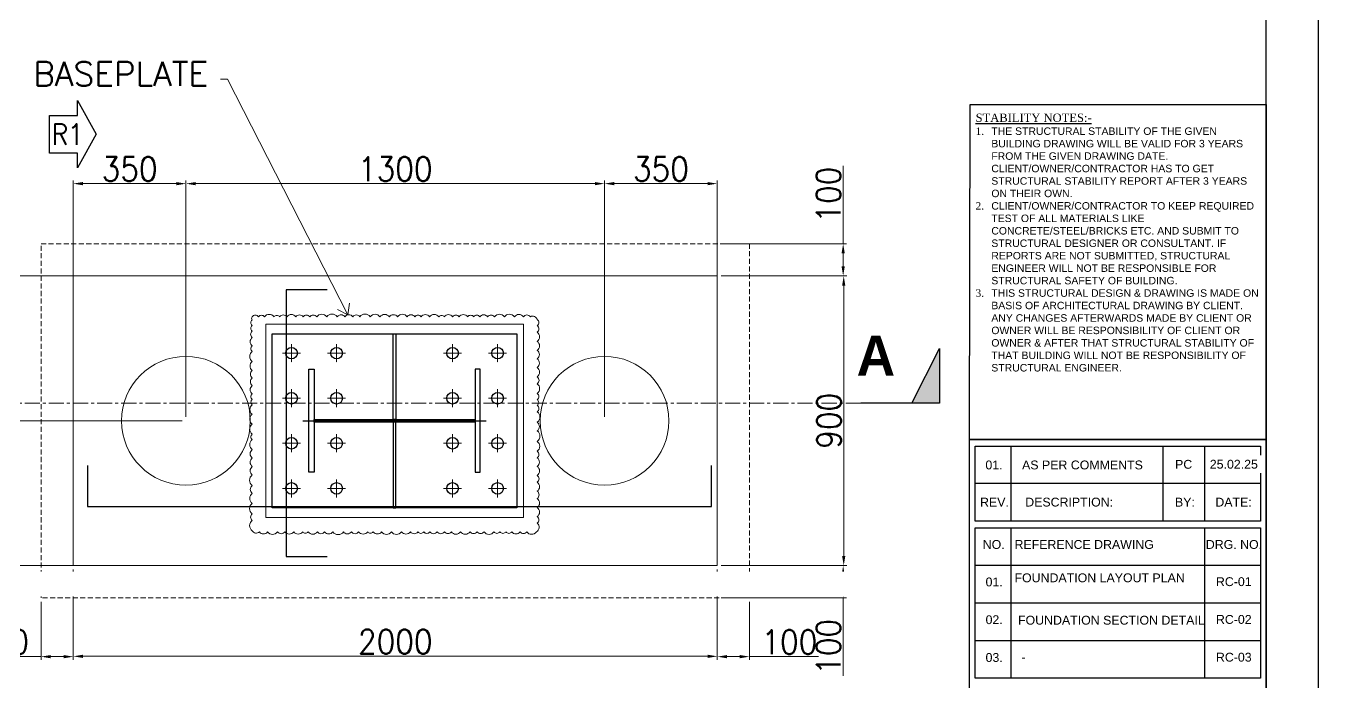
# Model space of a CAD drawing. Header units: millimetres. Extents: x 0 to 1124626, y -157535 to 82123.
# Drawn here: x 450154 to 466518, y -57533 to -49389 of the extents above; entities that cross this region are included whole.
import ezdxf
from ezdxf.enums import TextEntityAlignment as Align

# ---------------------------------------------------------------- set-up
doc = ezdxf.new("R2010")
doc.units = ezdxf.units.MM
doc.header["$MEASUREMENT"] = 0
for name, pattern in [('CENTER', [2, 1.25, -0.25, 0.25, -0.25]), ('CONTINOUS', [0]), ('DASHED', [0.75, 0.5, -0.25])]:
    doc.linetypes.add(name, pattern=pattern)
for name, color, linetype in [('3', 3, 'Continuous'), ('Grid', 44, 'Continuous'), ('STR TEX', 4, 'Continuous'), ('SUGGESTION', 7, 'Continuous'), ('T_BLOCK', 7, 'Continuous')]:
    doc.layers.add(name, color=color, linetype=linetype)
for name, color, linetype, lineweight in [('CN', 253, 'Continuous', 15), ('Dim', 6, 'Continuous', 13), ('FOOTING', 171, 'Continuous', 15), ('NOTE', 7, 'Continuous', 25), ('REVISION MARK', 251, 'CONTINOUS', 0), ('SHEET', 7, 'Continuous', 15), ('STEEL', 240, 'Continuous', 30), ('structure', 183, 'Continuous', 15), ('TEXT-4', 2, 'Continuous', 25), ('TITLE TEXT', 50, 'Continuous', 18)]:
    doc.layers.add(name, color=color, linetype=linetype, lineweight=lineweight)
doc.styles.add('111', font='bold.shx', dxfattribs={"width": 0.9, "height": 90})
doc.styles.add('Aerial', font='times.ttf')
doc.styles.add('JAINIL', font='times.ttf')
doc.styles.add('MtX_romans_shx', font='romans.shx')
doc.styles.add('ROMANS', font='romans.shx', dxfattribs={"oblique": 10, "height": 0.15})
doc.styles.add('style1', font='romans.shx', dxfattribs={"width": 0.9, "height": 300})
doc.styles.add('TEXT3', font='geniso.shx')
doc.dimstyles.new('Copy of 2.0 DIM-1', dxfattribs={"dimscale": 40, "dimtxt": 300, "dimasz": 3, "dimexe": 1, "dimexo": 1.2, "dimgap": 0.8, "dimtad": 1, "dimdec": 0, "dimlfac": 0.5, "dimzin": 1, "dimdsep": 46, "dimtxsty": 'style1', "dimcen": 2, "dimclrd": 8, "dimclre": 8, "dimclrt": 7, "dimadec": 0, "dimazin": 0, "dimtfac": 1, "dimtdec": 0, "dimtofl": 0, "dimtmove": 1, "dimatfit": 3, "dimfxl": 1, "dimtolj": 1, "dimtzin": 0, "dimlwd": 9, "dimlwe": 9, "dimarcsym": 1})
doc.dimstyles.new('Copy of DIM-1', dxfattribs={"dimscale": 40, "dimtxt": 125, "dimasz": 3, "dimexe": 1, "dimexo": 1.2, "dimgap": 0.8, "dimtad": 1, "dimdec": 0, "dimzin": 1, "dimdsep": 46, "dimtxsty": 'style1', "dimcen": 2, "dimclrd": 8, "dimclre": 8, "dimclrt": 7, "dimadec": 0, "dimazin": 0, "dimtfac": 1, "dimtdec": 0, "dimtofl": 0, "dimtmove": 1, "dimatfit": 3, "dimfxl": 1, "dimtolj": 1, "dimtzin": 0, "dimlwd": 9, "dimlwe": 9, "dimarcsym": 1})

# ---------------------------------------------------------------- blocks, each defined once
blk = doc.blocks.new('*D1110')
at = {"layer": 'DEFPOINTS', "color": 0, "ltscale": 20, "transparency": 16777216}
for p in [(459218, -52491), (459218, -56091), (460308, -56091)]:
    blk.add_point(p, dxfattribs=at)
at = {"layer": 'Dim', "color": 8, "lineweight": 9, "ltscale": 20, "transparency": 16777216}
for p, q in [((459266, -52491), (460348, -52491)), ((460308, -52611), (460308, -55971)), ((459266, -56091), (460348, -56091))]:
    blk.add_line(p, q, dxfattribs=at)
at = {"layer": 'Dim', "color": 8, "ltscale": 20, "transparency": 16777216}
for points in [[(460288, -52611), (460328, -52611), (460308, -52491)], [(460288, -55971), (460328, -55971), (460308, -56091)]]:
    blk.add_solid(points, dxfattribs=at)
at = {"layer": 'Dim', "color": 7, "ltscale": 20, "transparency": 16777216, "insert": (460126, -54291), "char_height": 300, "attachment_point": 5, "rotation": 90, "style": 'style1'}
blk.add_mtext('\\A1;900', dxfattribs=at)
blk = doc.blocks.new('*D1111')
at = {"layer": 'DEFPOINTS', "color": 0, "ltscale": 20, "transparency": 16777216}
for p in [(458737, -52091), (460301, -52091), (458737, -52491)]:
    blk.add_point(p, dxfattribs=at)
at = {"layer": 'Dim', "color": 8, "lineweight": 9, "ltscale": 20, "transparency": 16777216}
for p, q in [((460301, -51122), (460301, -52091)), ((458785, -52091), (460341, -52091)), ((460301, -52371), (460301, -52211)), ((458785, -52491), (460341, -52491))]:
    blk.add_line(p, q, dxfattribs=at)
at = {"layer": 'Dim', "color": 8, "ltscale": 20, "transparency": 16777216}
for points in [[(460281, -52211), (460321, -52211), (460301, -52091)], [(460281, -52371), (460321, -52371), (460301, -52491)]]:
    blk.add_solid(points, dxfattribs=at)
at = {"layer": 'Dim', "color": 7, "ltscale": 20, "transparency": 16777216, "insert": (460119, -51481), "char_height": 300, "attachment_point": 5, "rotation": 90, "style": 'style1'}
blk.add_mtext('\\A1;100', dxfattribs=at)
blk = doc.blocks.new('*D1112')
at = {"layer": 'DEFPOINTS', "color": 0, "ltscale": 20, "transparency": 16777216}
for p in [(458737, -56091), (458737, -56491), (460301, -56491)]:
    blk.add_point(p, dxfattribs=at)
at = {"layer": 'Dim', "color": 8, "lineweight": 9, "ltscale": 20, "transparency": 16777216}
for p, q in [((458785, -56091), (460341, -56091)), ((460301, -56211), (460301, -56371)), ((458785, -56491), (460341, -56491)), ((460301, -57460), (460301, -56491))]:
    blk.add_line(p, q, dxfattribs=at)
at = {"layer": 'Dim', "color": 8, "ltscale": 20, "transparency": 16777216}
for points in [[(460281, -56211), (460321, -56211), (460301, -56091)], [(460281, -56371), (460321, -56371), (460301, -56491)]]:
    blk.add_solid(points, dxfattribs=at)
at = {"layer": 'Dim', "color": 7, "ltscale": 20, "transparency": 16777216, "insert": (460119, -57100), "char_height": 300, "attachment_point": 5, "rotation": 90, "style": 'style1'}
blk.add_mtext('\\A1;100', dxfattribs=at)
blk = doc.blocks.new('SECTION MARK block')
at = {"layer": 'SUGGESTION', "lineweight": 30}
blk.add_hatch(color=256, dxfattribs=at).paths.add_polyline_path([(-249.4, -236.7), (-249.4, 103.6), (-78.4, -236.7)])
blk.add_lwpolyline([(-78.4, -236.8), (-249.4, 103.5), (-249.4, -236.8), (238.1, -236.8)], dxfattribs=at)
at = {"layer": 'TEXT-4', "lineweight": 18, "style": '111'}
blk.add_text('A', height=247.4, dxfattribs=at).set_placement((25.7, -65.9))
blk = doc.blocks.new('*D1113')
at = {"layer": 'DEFPOINTS', "color": 0, "ltscale": 20, "transparency": 16777216}
for p in [(450737, -56091), (458737, -56091), (450737, -57218)]:
    blk.add_point(p, dxfattribs=at)
at = {"layer": 'Dim', "color": 8, "lineweight": 9, "ltscale": 20, "transparency": 16777216}
for p, q in [((450737, -56139), (450737, -57258)), ((458737, -56139), (458737, -57258)), ((458617, -57218), (450857, -57218))]:
    blk.add_line(p, q, dxfattribs=at)
at = {"layer": 'Dim', "color": 8, "ltscale": 20, "transparency": 16777216}
for points in [[(450857, -57198), (450857, -57238), (450737, -57218)], [(458617, -57198), (458617, -57238), (458737, -57218)]]:
    blk.add_solid(points, dxfattribs=at)
at = {"layer": 'Dim', "color": 7, "ltscale": 20, "transparency": 16777216, "insert": (454737, -57036), "char_height": 300, "attachment_point": 5, "style": 'style1'}
blk.add_mtext('\\A1;2000', dxfattribs=at)
blk = doc.blocks.new('*D1114')
at = {"layer": 'DEFPOINTS', "color": 0, "ltscale": 20, "transparency": 16777216}
for p in [(458737, -56491), (459137, -56491), (459137, -57222)]:
    blk.add_point(p, dxfattribs=at)
at = {"layer": 'Dim', "color": 8, "lineweight": 9, "ltscale": 20, "transparency": 16777216}
for p, q in [((458737, -56539), (458737, -57262)), ((459137, -56539), (459137, -57262)), ((458857, -57222), (459017, -57222)), ((459993, -57222), (459137, -57222))]:
    blk.add_line(p, q, dxfattribs=at)
at = {"layer": 'Dim', "color": 8, "ltscale": 20, "transparency": 16777216}
for points in [[(458857, -57202), (458857, -57242), (458737, -57222)], [(459017, -57202), (459017, -57242), (459137, -57222)]]:
    blk.add_solid(points, dxfattribs=at)
at = {"layer": 'Dim', "color": 7, "ltscale": 20, "transparency": 16777216, "insert": (459633, -57040), "char_height": 300, "attachment_point": 5, "style": 'style1'}
blk.add_mtext('\\A1;100', dxfattribs=at)
blk = doc.blocks.new('*D1115')
at = {"layer": 'DEFPOINTS', "color": 0, "ltscale": 20, "transparency": 16777216}
for p in [(450337, -56491), (450737, -56491), (450337, -57222)]:
    blk.add_point(p, dxfattribs=at)
at = {"layer": 'Dim', "color": 8, "lineweight": 9, "ltscale": 20, "transparency": 16777216}
for p, q in [((450337, -56539), (450337, -57262)), ((450737, -56539), (450737, -57262)), ((449480, -57222), (450337, -57222)), ((450617, -57222), (450457, -57222))]:
    blk.add_line(p, q, dxfattribs=at)
at = {"layer": 'Dim', "color": 8, "ltscale": 20, "transparency": 16777216}
for points in [[(450457, -57202), (450457, -57242), (450337, -57222)], [(450617, -57202), (450617, -57242), (450737, -57222)]]:
    blk.add_solid(points, dxfattribs=at)
at = {"layer": 'Dim', "color": 7, "ltscale": 20, "transparency": 16777216, "insert": (449840, -57040), "char_height": 300, "attachment_point": 5, "style": 'style1'}
blk.add_mtext('\\A1;100', dxfattribs=at)
blk = doc.blocks.new('*D1116')
at = {"layer": 'DEFPOINTS', "color": 0, "ltscale": 20, "transparency": 16777216}
for p in [(450737, -51344), (450737, -54291), (452137, -54291)]:
    blk.add_point(p, dxfattribs=at)
at = {"layer": 'Dim', "color": 8, "lineweight": 9, "ltscale": 20, "transparency": 16777216}
for p, q in [((450737, -54243), (450737, -51304)), ((452017, -51344), (450857, -51344)), ((452137, -54243), (452137, -51304))]:
    blk.add_line(p, q, dxfattribs=at)
at = {"layer": 'Dim', "color": 8, "ltscale": 20, "transparency": 16777216}
for points in [[(450857, -51324), (450857, -51364), (450737, -51344)], [(452017, -51324), (452017, -51364), (452137, -51344)]]:
    blk.add_solid(points, dxfattribs=at)
at = {"layer": 'Dim', "color": 7, "ltscale": 20, "transparency": 16777216, "insert": (451437, -51162), "char_height": 300, "attachment_point": 5, "style": 'style1'}
blk.add_mtext('\\A1;350', dxfattribs=at)
blk = doc.blocks.new('*D1117')
at = {"layer": 'DEFPOINTS', "color": 0, "ltscale": 20, "transparency": 16777216}
for p in [(457337, -51344), (452137, -54291), (457337, -54291)]:
    blk.add_point(p, dxfattribs=at)
at = {"layer": 'Dim', "color": 8, "lineweight": 9, "ltscale": 20, "transparency": 16777216}
for p, q in [((452137, -54243), (452137, -51304)), ((452257, -51344), (457217, -51344)), ((457337, -54243), (457337, -51304))]:
    blk.add_line(p, q, dxfattribs=at)
at = {"layer": 'Dim', "color": 8, "ltscale": 20, "transparency": 16777216}
for points in [[(452257, -51324), (452257, -51364), (452137, -51344)], [(457217, -51324), (457217, -51364), (457337, -51344)]]:
    blk.add_solid(points, dxfattribs=at)
at = {"layer": 'Dim', "color": 7, "ltscale": 20, "transparency": 16777216, "insert": (454737, -51162), "char_height": 300, "attachment_point": 5, "style": 'style1'}
blk.add_mtext('\\A1;1300', dxfattribs=at)
blk = doc.blocks.new('*D1118')
at = {"layer": 'DEFPOINTS', "color": 0, "ltscale": 20, "transparency": 16777216}
for p in [(452137, -54291), (449731, -56091), (452137, -56091)]:
    blk.add_point(p, dxfattribs=at)
at = {"layer": 'Dim', "color": 8, "lineweight": 9, "ltscale": 20, "transparency": 16777216}
for p, q in [((452089, -54291), (449691, -54291)), ((449731, -54411), (449731, -55971)), ((452089, -56091), (449691, -56091))]:
    blk.add_line(p, q, dxfattribs=at)
at = {"layer": 'Dim', "color": 8, "ltscale": 20, "transparency": 16777216}
for points in [[(449711, -54411), (449751, -54411), (449731, -54291)], [(449711, -55971), (449751, -55971), (449731, -56091)]]:
    blk.add_solid(points, dxfattribs=at)
at = {"layer": 'Dim', "color": 7, "ltscale": 20, "transparency": 16777216, "insert": (449549, -55191), "char_height": 300, "attachment_point": 5, "rotation": 90, "style": 'style1'}
blk.add_mtext('\\A1;450', dxfattribs=at)
blk = doc.blocks.new('*D1144')
at = {"layer": 'DEFPOINTS', "color": 0, "ltscale": 20, "transparency": 16777216}
for p in [(449731, -52491), (452137, -52491, 0), (452137, -54291, 0)]:
    blk.add_point(p, dxfattribs=at)
at = {"layer": 'Dim', "color": 8, "lineweight": 9, "ltscale": 20, "transparency": 16777216}
for p, q in [((452089, -52491), (449691, -52491)), ((449731, -54171), (449731, -52611)), ((452089, -54291), (449691, -54291))]:
    blk.add_line(p, q, dxfattribs=at)
at = {"layer": 'Dim', "color": 8, "ltscale": 20, "transparency": 16777216}
for points in [[(449711, -52611), (449751, -52611), (449731, -52491)], [(449711, -54171), (449751, -54171), (449731, -54291)]]:
    blk.add_solid(points, dxfattribs=at)
at = {"layer": 'Dim', "color": 7, "ltscale": 20, "transparency": 16777216, "insert": (449549, -53391), "char_height": 300, "attachment_point": 5, "rotation": 90, "style": 'style1'}
blk.add_mtext('\\A1;450', dxfattribs=at)
blk = doc.blocks.new('*D1145')
at = {"layer": 'DEFPOINTS', "color": 0, "ltscale": 20, "transparency": 16777216}
for p in [(458737, -51344), (457337, -54291), (458737, -54291)]:
    blk.add_point(p, dxfattribs=at)
at = {"layer": 'Dim', "color": 8, "lineweight": 9, "ltscale": 20, "transparency": 16777216}
for p, q in [((457337, -54243), (457337, -51304)), ((457457, -51344), (458617, -51344)), ((458737, -54243), (458737, -51304))]:
    blk.add_line(p, q, dxfattribs=at)
at = {"layer": 'Dim', "color": 8, "ltscale": 20, "transparency": 16777216}
for points in [[(457457, -51324), (457457, -51364), (457337, -51344)], [(458617, -51324), (458617, -51364), (458737, -51344)]]:
    blk.add_solid(points, dxfattribs=at)
at = {"layer": 'Dim', "color": 7, "ltscale": 20, "transparency": 16777216, "insert": (458037, -51162), "char_height": 300, "attachment_point": 5, "style": 'style1'}
blk.add_mtext('\\A1;350', dxfattribs=at)
blk = doc.blocks.new('A$C3ec6fb8c')
at = {"color": 1, "linetype": 'CENTER'}
blk.add_line((0, 285), (0, -285), dxfattribs=at)
at = {"color": 4, "linetype": 'CONTINOUS'}
blk.add_lwpolyline([(-4, 250), (4, 250), (4, -250), (-4, -250)], close=True, dxfattribs=at)
at = {"color": 6, "linetype": 'CONTINOUS'}
for points in [[(-4, 4), (-270, 4), (-270, -4), (-4, -4)], [(4, 4), (270, 4), (270, -4), (4, -4)]]:
    blk.add_lwpolyline(points, close=True, dxfattribs=at)
at = {"layer": '3', "color": 2, "linetype": 'CONTINOUS', "ltscale": 2500}
blk.add_lwpolyline([(-270, 380), (270, 380), (270, -380), (-270, -380)], close=True, dxfattribs=at)
at = {"layer": '3', "color": 4, "linetype": 'CONTINOUS', "ltscale": 2500}
for points in [[(-160, 266), (160, 266), (160, 250), (-160, 250)], [(-160, -266), (160, -266), (160, -250), (-160, -250)]]:
    blk.add_lwpolyline(points, close=True, dxfattribs=at)
at = {"layer": '3', "color": 3, "linetype": 'CONTINOUS', "ltscale": 2500}
for centre in [(-210, 320), (-70, 320), (70, 320), (210, 320), (-210, 180), (-70, 180), (70, 180), (210, 180), (-210, -180), (-70, -180), (70, -180), (210, -180), (-210, -320), (-70, -320), (70, -320), (210, -320)]:
    blk.add_circle(centre, 18, dxfattribs=at)
at = {"layer": 'REVISION MARK', "color": 1, "linetype": 'CENTER'}
for p, q in [((-210, 347.9), (-210, 292.1)), ((-70, 347.9), (-70, 292.1)), ((70, 347.9), (70, 292.1)), ((210, 347.9), (210, 292.1)), ((-182.1, 320), (-237.9, 320)), ((-42.1, 320), (-97.9, 320)), ((97.9, 320), (42.1, 320)), ((237.9, 320), (182.1, 320)), ((-210, 152.1), (-210, 207.9)), ((-70, 152.1), (-70, 207.9)), ((70, 152.1), (70, 207.9)), ((210, 152.1), (210, 207.9)), ((-182.1, 180), (-237.9, 180)), ((-42.1, 180), (-97.9, 180)), ((97.9, 180), (42.1, 180)), ((237.9, 180), (182.1, 180)), ((-210, -152.1), (-210, -207.9)), ((-70, -152.1), (-70, -207.9)), ((70, -152.1), (70, -207.9)), ((210, -152.1), (210, -207.9)), ((-182.1, -180), (-237.9, -180)), ((-42.1, -180), (-97.9, -180)), ((97.9, -180), (42.1, -180)), ((237.9, -180), (182.1, -180)), ((-182.1, -320), (-237.9, -320)), ((-210, -347.9), (-210, -292.1)), ((-42.1, -320), (-97.9, -320)), ((-70, -347.9), (-70, -292.1)), ((97.9, -320), (42.1, -320)), ((70, -347.9), (70, -292.1)), ((237.9, -320), (182.1, -320)), ((210, -347.9), (210, -292.1))]:
    blk.add_line(p, q, dxfattribs=at)
blk = doc.blocks.new('*U1176')
at = {"color": 0, "linetype": 'ByBlock', "lineweight": -2}
blk.add_lwpolyline([(0, 1.78), (2.67, 1.78), (2.67, 3.19), (4.43, 0), (2.67, -3.19), (2.67, -1.78), (0, -1.78), (0, 1.78)], dxfattribs=at)
at = {"color": 0, "linetype": 'ByBlock', "lineweight": -2, "style": 'ROMANS', "width": 0.85, "flags": 8}
blk.add_attdef('REVISIONMARK', text='', height=2, dxfattribs=at).set_placement((1.72, 0), align=Align.MIDDLE_CENTER)

msp = doc.modelspace()

# ---------------------------------------------------------------- linework, layer by layer
at = {"lineweight": 25}
for p, q in [((462382.3152, -54605.6037, 0), (462382.3152, -55537.1172, 0)), ((464274.0723, -54605.6037, 0), (464274.0723, -55537.1172, 0)), ((464791.4583, -54605.6037, 0), (464791.4583, -55537.1172, 0)), ((461941.8661, -55067.8735, 0), (465485.5695, -55067.8735, 0)), ((461941.8661, -57021.6539, 0), (465485.5695, -57021.6539, 0))]:
    msp.add_line(p, q, dxfattribs=at)
at = {"lineweight": 25, "elevation": 0}
for points in [[(465555.433, -54521.8243), (461872.0026, -54521.8243), (461877.5871, -50359.3847), (465555.433, -50359.3847)], [(461941.8661, -54605.6037), (465485.5695, -54605.6037), (465485.5695, -55537.1172), (461941.8661, -55537.1172)]]:
    msp.add_lwpolyline(points, close=True, dxfattribs=at)
at = {"layer": 'CN', "linetype": 'CENTER', "ltscale": 150}
msp.add_line((460521.0752, -54071.2722, 0), (448869.7288, -54071.2722, 0), dxfattribs=at)
at = {"layer": 'FOOTING', "linetype": 'DASHED', "ltscale": 125, "elevation": 0}
msp.add_lwpolyline([(459136.6117, -56490.5715), (450336.6117, -56490.5715), (450336.6117, -52091), (459136.6117, -52091)], close=True, dxfattribs=at)
at = {"layer": 'FOOTING', "ltscale": 20, "elevation": 0}
msp.add_lwpolyline([(458736.6117, -56090.5715), (450736.6117, -56090.5715), (450736.6117, -52491), (458736.6117, -52491)], close=True, dxfattribs=at)
at = {"layer": 'STEEL', "ltscale": 20, "elevation": 0}
for points in [[(453892.1925, -52664.3538), (453381.3784, -52664.3538), (453381.3784, -55976.7226), (453892.1925, -55976.7226)], [(450913.8395, -54847.2717), (450913.8395, -55358.0858), (458663.8071, -55358.0858), (458663.8071, -54847.2717)]]:
    msp.add_lwpolyline(points, dxfattribs=at)
at = {"layer": 'structure', "color": 1}
msp.add_lwpolyline([(452960.5, -52998, -0.5), (453038.2184, -52998, -0.5), (453111.3754, -52998, -0.5), (453231.0303, -52998, -0.5), (453300.4864, -52998, -0.5), (453389.4702, -52998, -0.5), (453502.6186, -52998, -0.5), (453593.0409, -52998, -0.5), (453674.9729, -52998, -0.5), (453761.1775, -52998, -0.5), (453885.1071, -52998, -0.5), (454016.7415, -52998, -0.5), (454111.8189, -52998, -0.5), (454209.3276, -52998, -0.5), (454297.2534, -52998, -0.5), (454426.0924, -52998, -0.5), (454546.4595, -52998, -0.5), (454663.8723, -52998, -0.5), (454765.3321, -52998, -0.5), (454885.5364, -52998, -0.5), (454980.8253, -52998, -0.5), (455058.3057, -52998, -0.5), (455162.6688, -52998, -0.5), (455278.6168, -52998, -0.5), (455345.314, -52998, -0.5), (455449.962, -52998, -0.5), (455530.0222, -52998, -0.5), (455636.4809, -52998, -0.5), (455711.2716, -52998, -0.5), (455788.8395, -52998, -0.5), (455883.6686, -52998, -0.5), (455969.8265, -52998, -0.5), (456093.0012, -52998, -0.5), (456217.7771, -52998, -0.5), (456329.4566, -52998, -0.5), (456416.3428, -52998, -0.5), (456501, -53033.7566, -0.5), (456501, -53108.7935, -0.5), (456501, -53189.7143, -0.5), (456501, -53304.2279, -0.5), (456501, -53416.0314, -0.5), (456501, -53519.7293, -0.5), (456501, -53629.2378, -0.5), (456501, -53745.1654, -0.5), (456501, -53831.9702, -0.5), (456501, -53950.6771, -0.5), (456501, -54028.5807, -0.5), (456501, -54098.6532, -0.5), (456501, -54179.5232, -0.5), (456501, -54309.6663, -0.5), (456501, -54416.2329, -0.5), (456501, -54546.4269, -0.5), (456501, -54670.1957, -0.5), (456501, -54750.4492, -0.5), (456501, -54857.9049, -0.5), (456501, -54968.8722, -0.5), (456501, -55055.325, -0.5), (456501, -55166.4735, -0.5), (456501, -55255.7808, -0.5), (456501, -55370.1275, -0.5), (456501, -55482.0735, -0.5), (456501, -55562.5935, -0.5), (456491.1284, -55671.5, -0.5), (456370.0086, -55671.5, -0.5), (456287.751, -55671.5, -0.5), (456185.2333, -55671.5, -0.5), (456112.3734, -55671.5, -0.5), (456037.0456, -55671.5, -0.5), (455963.559, -55671.5, -0.5), (455839.4158, -55671.5, -0.5), (455754.7453, -55671.5, -0.5), (455666.1256, -55671.5, -0.5), (455548.3242, -55671.5, -0.5), (455434.0263, -55671.5, -0.5), (455349.3801, -55671.5, -0.5), (455257.8083, -55671.5, -0.5), (455166.739, -55671.5, -0.5), (455090.8802, -55671.5, -0.5), (455018.238, -55671.5, -0.5), (454925.7751, -55671.5, -0.5), (454814.1933, -55671.5, -0.5), (454689.6167, -55671.5, -0.5), (454566.6658, -55671.5, -0.5), (454462.7828, -55671.5, -0.5), (454394.2199, -55671.5, -0.5), (454282.4083, -55671.5, -0.5), (454191.4102, -55671.5, -0.5), (454093.8303, -55671.5, -0.5), (453961.2274, -55671.5, -0.5), (453859.6109, -55671.5, -0.5), (453769.0829, -55671.5, -0.5), (453654.4147, -55671.5, -0.5), (453587.6931, -55671.5, -0.5), (453475.1917, -55671.5, -0.5), (453365.2599, -55671.5, -0.5), (453273.6881, -55671.5, -0.5), (453150.1533, -55671.5, -0.5), (453049.1553, -55671.5, -0.5), (452960.5, -55656.9519, -0.5), (452960.5, -55528.1332, -0.5), (452960.5, -55447.6173, -0.5), (452960.5, -55316.8353, -0.5), (452960.5, -55192.5537, -0.5), (452960.5, -55096.1356, -0.5), (452960.5, -54963.905, -0.5), (452960.5, -54859.491, -0.5), (452960.5, -54752.7108, -0.5), (452960.5, -54649.7922, -0.5), (452960.5, -54524.9776, -0.5), (452960.5, -54456.8379, -0.5), (452960.5, -54332.2024, -0.5), (452960.5, -54210.3298, -0.5), (452960.5, -54092.0848, -0.5), (452960.5, -54025.2798, -0.5), (452960.5, -53956.2978, -0.5), (452960.5, -53853.4829, -0.5), (452960.5, -53758.4259, -0.5), (452960.5, -53665.7534, -0.5), (452960.5, -53555.667, -0.5), (452960.5, -53428.4964, -0.5), (452960.5, -53360.8348, -0.5), (452960.5, -53255.664, -0.5), (452960.5, -53175.9578, -0.5), (452960.5, -53106.4753, -0.5), (452960.5, -53036.8666, -0.5)], format="xyb", close=True, dxfattribs=at)
at = {"layer": 'structure', "ltscale": 20, "elevation": 0}
msp.add_lwpolyline([(453128.6117, -55490.7857), (453128.6117, -53090.7857), (456328.6117, -53090.7857), (456328.6117, -55490.7857)], close=True, dxfattribs=at)
at = {"layer": 'structure', "ltscale": 20}
for centre in [(452136.6117, -54290.7857, 0), (457336.6117, -54290.7857, 0)]:
    msp.add_circle(centre, 800, dxfattribs=at)

# ---------------------------------------------------------------- block references
at = {"layer": 'Dim', "xscale": -2, "yscale": 2, "zscale": 2, "rotation": 359.9999999999958}
msp.add_blockref('SECTION MARK block', (460997.2133, -53597.6711, 0), dxfattribs=at)
at = {"layer": 'NOTE', "xscale": 4, "yscale": 4, "zscale": 4, "rotation": 90}
msp.add_blockref('A$C3ec6fb8c', (454728.6117, -54290.7857, 0), dxfattribs=at)
at = {"layer": 'T_BLOCK', "color": 1, "ltscale": 100}
ref = msp.add_blockref('*U1176', (450441.5515, -50730.6415), dxfattribs=dict(at, xscale=130.9783949833111, yscale=130.9783949833111, zscale=130.9783949833111))
ref.add_attrib('REVISIONMARK', 'R1', dxfattribs={"layer": '0', "color": 0, "linetype": 'ByBlock', "lineweight": -2, "height": 261.95679, "style": 'ROMANS', "width": 0.85}).set_placement((450667.4273, -50730.6415), align=Align.MIDDLE_CENTER)

# ---------------------------------------------------------------- texts
at = {"layer": 'Grid', "color": 7, "lineweight": 25, "insert": (461946.6505, -50473.3425, 0), "char_height": 92.8302573, "attachment_point": 1, "style": 'Aerial'}
msp.add_mtext_dynamic_manual_height_columns('{\\H1.111111x;\\L\\C71;\\A1;STABILITY NOTES:-\\P\\pxi-2.101796,l2.101796,t2.101796;\\H0.9x;\\l\\C7;1.^I\\fArial|b0|i0|c0|p34;THE STRUCTURAL STABILITY OF THE GIVEN BUILDING DRAWING WILL BE VALID FOR 3 YEARS FROM THE GIVEN DRAWING DATE. CLIENT/OWNER/CONTRACTOR HAS TO GET STRUCTURAL STABILITY REPORT AFTER 3 YEARS ON THEIR OWN.\\P\\fTimes New Roman|b0|i0|c0|p18;2.^I\\fArial|b0|i0|c0|p34;CLIENT/OWNER/CONTRACTOR TO KEEP REQUIRED TEST OF ALL MATERIALS LIKE CONCRETE/STEEL/BRICKS ETC. AND SUBMIT TO STRUCTURAL DESIGNER OR CONSULTANT. IF REPORTS ARE NOT SUBMITTED, STRUCTURAL ENGINEER WILL NOT BE RESPONSIBLE FOR STRUCTURAL SAFETY OF BUILDING.\\P\\fTimes New Roman|b0|i0|c0|p18;3.^I\\fArial|b0|i0|c0|p34;THIS STRUCTURAL DESIGN & DRAWING IS MADE ON BASIS OF ARCHITECTURAL DRAWING BY CLIENT. ANY CHANGES AFTERWARDS MADE BY CLIENT OR OWNER WILL BE RESPONSIBILITY OF CLIENT OR OWNER & AFTER THAT STRUCTURAL STABILITY OF THAT BUILDING WILL NOT BE RESPONSIBILITY OF STRUCTURAL ENGINEER.}', width=3509.990738, gutter_width=337.7335, heights=[31230.1741], dxfattribs=at)
at = {"layer": 'STR TEX', "color": 6, "lineweight": 25, "char_height": 109.866793, "attachment_point": 4, "style": 'JAINIL'}
for s, insert in [('\\pxql;{\\farial|b0|i0|c0|p0;\\C31;REV.}', (462001.5603, -55302.0041, 0)), ('\\pxql;{\\farial|b0|i0|c0|p0;\\C31;DESCRIPTION:}', (462562.8752, -55302.0041, 0)), ('\\pxql;{\\farial|b0|i0|c0|p0;\\C31;BY:}', (464423.167, -55302.0041, 0)), ('\\pxql;{\\farial|b0|i0|c0|p0;\\C31;DATE:}', (464924.6296, -55302.0041, 0)), ('\\pxql;{\\farial|b0|i0|c0|p0;\\C31;NO.}', (462034.8398, -55828.5604, 0)), ('\\pxql;{\\farial|b0|i0|c0|p0;\\C31;REFERENCE DRAWING}', (462429.757, -55828.5604, 0)), ('\\pxql;{\\farial|b0|i0|c0|p0;\\C31;DRG. NO.}', (464806.1608, -55828.5604, 0)), ('\\pxql;{\\farial|b0|i0|c0|p0;\\C22;02.}', (462070.1957, -56763.5609, 0)), ('\\pxql;{\\farial|b0|i0|c0|p0;\\C22;FOUNDATION SECTION DETAIL}', (462473.3373, -56769.7905, 0)), ('\\pxql;{\\farial|b0|i0|c0|p0;\\C22;RC-02}', (464931.8835, -56760.0739, 0)), ('\\pxql;{\\farial|b0|i0|c0|p0;\\C22;03.}', (462070.1957, -57232.8047, 0)), ('\\pxql;{\\farial|b0|i0|c0|p0;\\C22;  -}', (462429.757, -57229.3177, 0)), ('\\pxql;{\\farial|b0|i0|c0|p0;\\C22;RC-03}', (464931.8835, -57229.3177, 0))]:
    msp.add_mtext(s, dxfattribs=dict(at, insert=insert))

# ---------------------------------------------------------------- dimensions: what is measured, and where the dimension line sits
at = {"layer": 'Dim', "ltscale": 20}
for base, p1, p2, picture, middle in [((450736.6117, -51344.483, 0), (452136.6117, -54290.7857, 0), (450736.6117, -54290.7857, 0), '*D1116', (451436.6117, -51162.483, 0)), ((457336.6117, -51344.483, 0), (452136.6117, -54290.7857, 0), (457336.6117, -54290.7857, 0), '*D1117', (454736.6117, -51162.483, 0)), ((450736.6117, -57217.898, 0), (458736.6117, -56090.5715, 0), (450736.6117, -56090.5715, 0), '*D1113', (454736.6117, -57035.898, 0))]:
    dim = msp.add_linear_dim(base=base, p1=p1, p2=p2, dimstyle='Copy of 2.0 DIM-1', override={"dimlfac": 0.25}, dxfattribs=at)
    dim.commit()
    dim.dimension.update_dxf_attribs({"geometry": picture, "text_midpoint": middle})
for base, p1, p2, angle, picture, middle in [((458736.6117, -51344.483, 0), (457336.6117, -54290.7857, 0), (458736.6117, -54290.7857, 0), 180, '*D1145', (458036.6117, -51162.483, 0)), ((449730.6605, -52491), (452136.6117, -54290.7857, 0), (452136.6117, -52491, 0), 90, '*D1144', (449548.6605, -53390.8929)), ((460308.3652, -56090.5715, 0), (459217.9241, -52491, 0), (459217.9241, -56090.5715, 0), 270, '*D1110', (460126.3652, -54290.7857, 0)), ((449730.6605, -56090.5715, 0), (452136.6117, -54290.7857, 0), (452136.6117, -56090.5715, 0), 90, '*D1118', (449548.6605, -55190.6786, 0))]:
    dim = msp.add_linear_dim(base=base, p1=p1, p2=p2, angle=angle, dimstyle='Copy of 2.0 DIM-1', override={"dimlfac": 0.25}, dxfattribs=at)
    dim.commit()
    dim.dimension.update_dxf_attribs({"geometry": picture, "text_midpoint": middle})
for base, p1, p2, angle, picture, middle in [((460301.4258, -52091, 0), (458736.6117, -52491, 0), (458736.6117, -52091, 0), 270, '*D1111', (460345.2556, -51481.4817, 0)), ((460301.4258, -56490.5715, 0), (458736.6117, -56090.5715, 0), (458736.6117, -56490.5715, 0), 90, '*D1112', (460332.2683, -57100.0898, 0)), ((450336.6117, -57222.0972, 0), (450736.6117, -56490.5715, 0), (450336.6117, -56490.5715, 0), 180, '*D1115', (449839.7696, -57128.8436, 0))]:
    dim = msp.add_linear_dim(base=base, p1=p1, p2=p2, angle=angle, dimstyle='Copy of 2.0 DIM-1', override={"dimlfac": 0.25}, dxfattribs=at)
    dim.commit()
    dim.dimension.update_dxf_attribs({"geometry": picture, "text_midpoint": middle, "dimtype": 160})
dim = msp.add_linear_dim(base=(459136.6117, -57222.0972, 0), p1=(458736.6117, -56490.5715, 0), p2=(459136.6117, -56490.5715, 0), dimstyle='Copy of 2.0 DIM-1', override={"dimlfac": 0.25}, dxfattribs=at)
dim.commit()
dim.dimension.update_dxf_attribs({"geometry": '*D1114', "text_midpoint": (459633.4537, -57128.8436, 0), "dimtype": 160})

# ---------------------------------------------------------------- leaders
msp.add_leader([(454147.5324, -52975.0345, 0), (452654.5465, -50045.8356, 0), (452506.4062, -50045.8356, 0)], dimstyle='Copy of DIM-1', override={"dimtad": 0, "dimldrblk": 'Open90'}, dxfattribs=at)

# ---------------------------------------------------------------- next in the draw order: texts
at = {"lineweight": 25, "insert": (435554.4052, -56241.9583, 0), "char_height": 154.721296, "width": 42279.458263, "attachment_point": 1, "style": 'TEXT3', "bg_fill": 2}
msp.add_mtext('{\\ftimes new roman|b0|i0|c0|p0;\\LNAVI  MUMBAI ,MAHARASHTRA ', dxfattribs=at)

# ---------------------------------------------------------------- next in the draw order: linework, layer by layer
at = {"lineweight": 25}
for p, q in [((462382.3152, -55620.8966, 0), (462382.3152, -57490.8977, 0)), ((464791.4583, -55620.8966, 0), (464791.4583, -57490.8977, 0)), ((461941.8661, -56083.1664, 0), (465485.5695, -56083.1664, 0)), ((461941.8661, -56552.4101, 0), (465485.5695, -56552.4101, 0))]:
    msp.add_line(p, q, dxfattribs=at)
at = {"color": 192, "lineweight": 25, "elevation": 0}
msp.add_lwpolyline([(441937.0912, -31826.444), (441937.0912, -66152.4594), (466208.0359, -66152.4594), (466208.0359, -31826.444)], close=True, dxfattribs=at)
at = {"lineweight": 25, "elevation": 0}
for points in [[(461872.0026, -54521.8243), (465555.433, -54521.8243), (465555.433, -65498.6306), (461872.0026, -65498.6306)], [(461941.8661, -55620.8966), (465485.5695, -55620.8966), (465485.5695, -57490.8977), (461941.8661, -57490.8977)]]:
    msp.add_lwpolyline(points, close=True, dxfattribs=at)
at = {"layer": 'SHEET', "color": 220, "lineweight": 25, "elevation": 0}
msp.add_lwpolyline([(442589.6941, -32480.2729), (442589.6941, -65498.6306), (465555.433, -65498.6306), (465555.433, -32480.2729)], close=True, dxfattribs=at)

# ---------------------------------------------------------------- next in the draw order: texts
at = {"layer": 'STR TEX', "color": 6, "lineweight": 25, "char_height": 109.866793, "attachment_point": 4, "style": 'JAINIL'}
for s, insert in [('\\pxql;{\\farial|b0|i0|c0|p0;\\C22;01.}', (462070.1957, -56294.3171, 0)), ('\\pxql;{\\farial|b0|i0|c0|p0;\\C22;FOUNDATION LAYOUT PLAN', (462429.757, -56243.0773, 0)), ('\\pxql;{\\farial|b0|i0|c0|p0;\\C22;RC-01}', (464931.8835, -56290.8301, 0))]:
    msp.add_mtext(s, dxfattribs=dict(at, insert=insert))

# ---------------------------------------------------------------- next in the draw order: texts
at = {"layer": 'STR TEX', "color": 6, "lineweight": 25, "char_height": 109.866793, "attachment_point": 4, "style": 'JAINIL', "bg_fill": 2}
for s, insert in [('\\pxql;{\\farial|b0|i0|c0|p0;\\C31;01.}', (462068.3407, -54840.6221, 0)), ('\\pxql;{\\farial|b0|i0|c0|p0;\\C31;AS PER COMMENTS}', (462523.6631, -54840.6221, 0)), ('\\pxql;{\\farial|b0|i0|c0|p0;\\C31;PC}', (464424.2279, -54832.693)), ('\\pxql;{\\farial|b0|i0|c0|p0;\\C31;25.02.25}', (464855.6944, -54831.405))]:
    msp.add_mtext(s, dxfattribs=dict(at, insert=insert))
at = {"layer": 'TITLE TEXT', "color": 0, "ltscale": 20, "insert": (452412.0766, -49829.8, 0), "char_height": 300, "width": 14321.873736, "attachment_point": 3, "style": 'MtX_romans_shx', "bg_fill": 2}
msp.add_mtext('ADDED BASEPLATE', dxfattribs=at)

doc.saveas('drawing.dxf')
